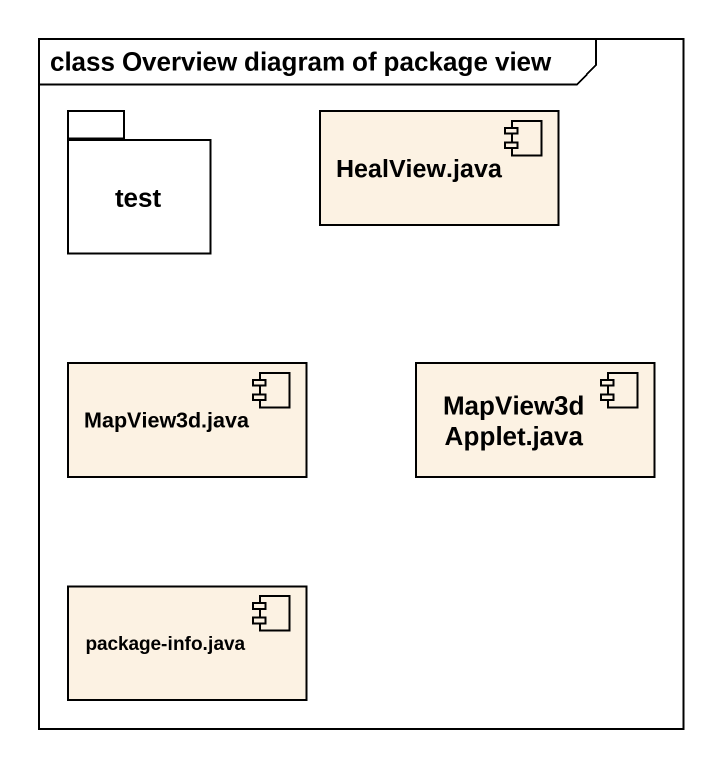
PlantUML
@startuml
mainframe class Overview diagram of package view
package test {
}
component "HealView.java" as HealView_java
component "MapView3d.java" as MapView3d_java
component "MapView3dApplet.java" as MapView3dApplet_java
component "package-info.java" as package_info_java
@enduml
